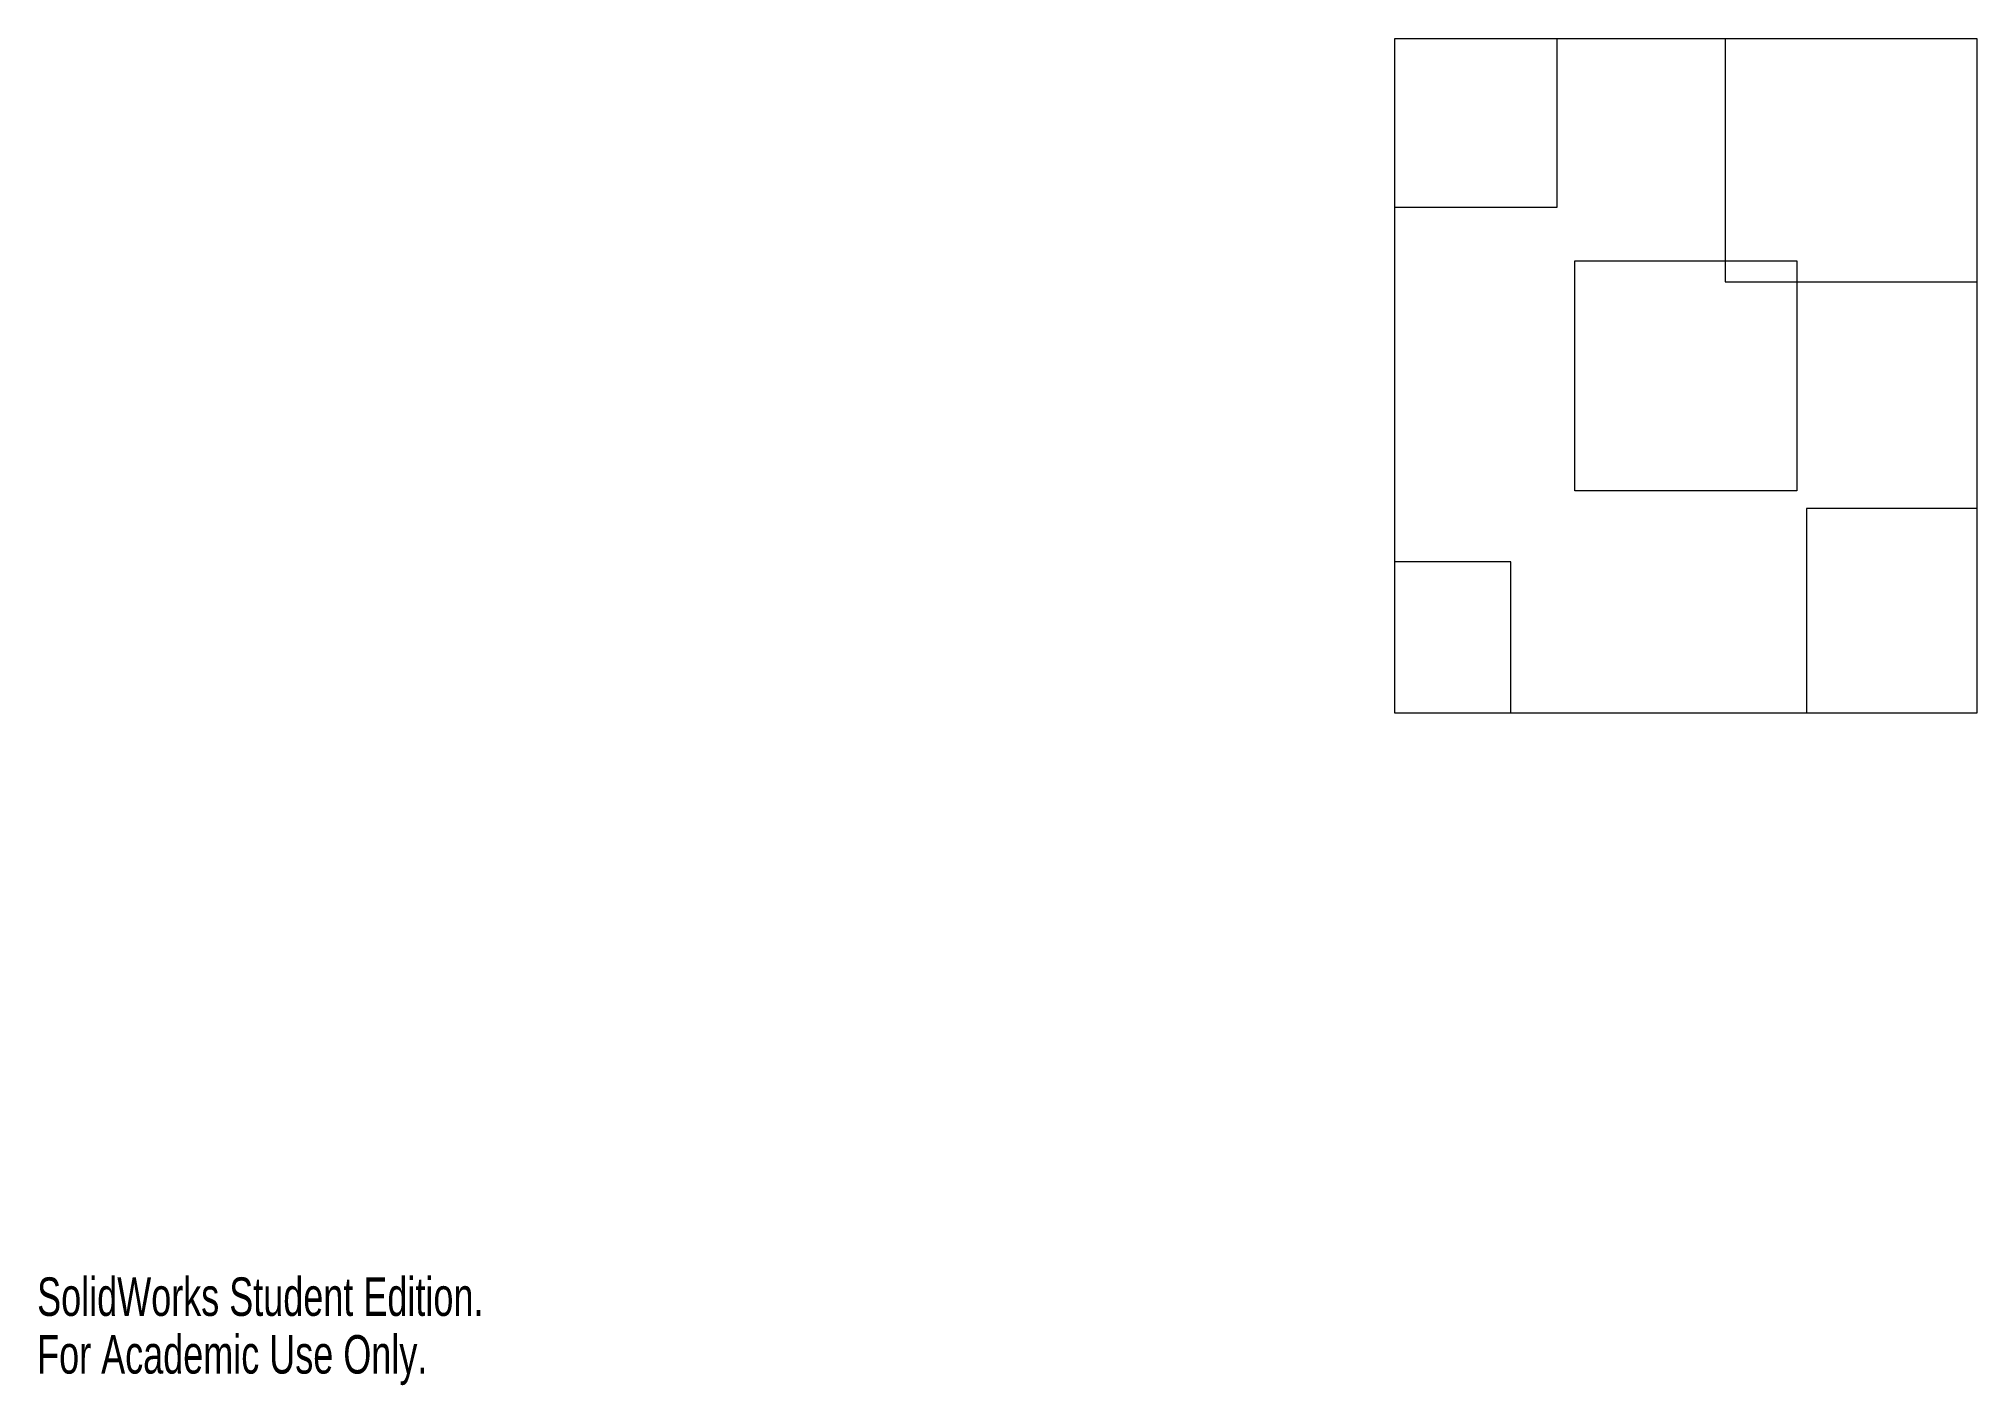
# Model space of a CAD drawing. Header units: millimetres. Extents: x 1 to 734, y 0 to 509.
import ezdxf

# ---------------------------------------------------------------- set-up
doc = ezdxf.new("R2010")
doc.units = ezdxf.units.MM
doc.styles.add('SLDTEXTSTYLE0', font='TXT', dxfattribs={"width": 0.7})

msp = doc.modelspace()

# ---------------------------------------------------------------- linework, layer by layer
at = {"color": 7, "linetype": 'Continuous', "lineweight": 15}
for p, q in [((513.32, 508.84), (513.32, 254.04)), ((513.32, 508.84), (513.32, 445.14)), ((574.89, 508.84), (513.32, 508.84)), ((733.75, 508.84), (513.32, 508.84)), ((638.42, 508.84), (574.89, 508.84)), ((574.89, 445.14), (574.89, 508.84)), ((733.75, 508.84), (638.42, 508.84)), ((638.42, 508.84), (638.42, 417.01)), ((733.75, 417.01), (733.75, 508.84)), ((733.75, 254.04), (733.75, 508.84)), ((513.32, 445.14), (513.32, 311.12)), ((513.32, 445.14), (574.89, 445.14)), ((581.51, 337.93), (581.51, 424.95)), ((581.51, 424.95), (665.56, 424.95)), ((665.56, 424.95), (665.56, 337.93)), ((638.42, 417.01), (733.75, 417.01)), ((733.75, 331.31), (733.75, 417.01)), ((665.56, 337.93), (581.51, 337.93)), ((669.2, 331.31), (669.2, 254.04)), ((733.75, 331.31), (669.2, 331.31)), ((733.75, 254.04), (733.75, 331.31)), ((513.32, 311.12), (513.32, 254.04)), ((557.35, 311.12), (513.32, 311.12)), ((557.35, 254.04), (557.35, 311.12)), ((513.32, 254.04), (557.35, 254.04)), ((513.32, 254.04), (733.75, 254.04)), ((557.35, 254.04), (669.2, 254.04)), ((669.2, 254.04), (733.75, 254.04))]:
    msp.add_line(p, q, dxfattribs=at)

# ---------------------------------------------------------------- texts
at = {"color": 7, "linetype": 'Continuous', "char_height": 14.5493, "attachment_point": 1, "style": 'SLDTEXTSTYLE0'}
for s, insert in [('SolidWorks Student Edition.', (0, 40.58)), ('For Academic Use Only.', (0, 18.76))]:
    msp.add_mtext(s, dxfattribs=dict(at, insert=insert))

doc.saveas('drawing.dxf')
